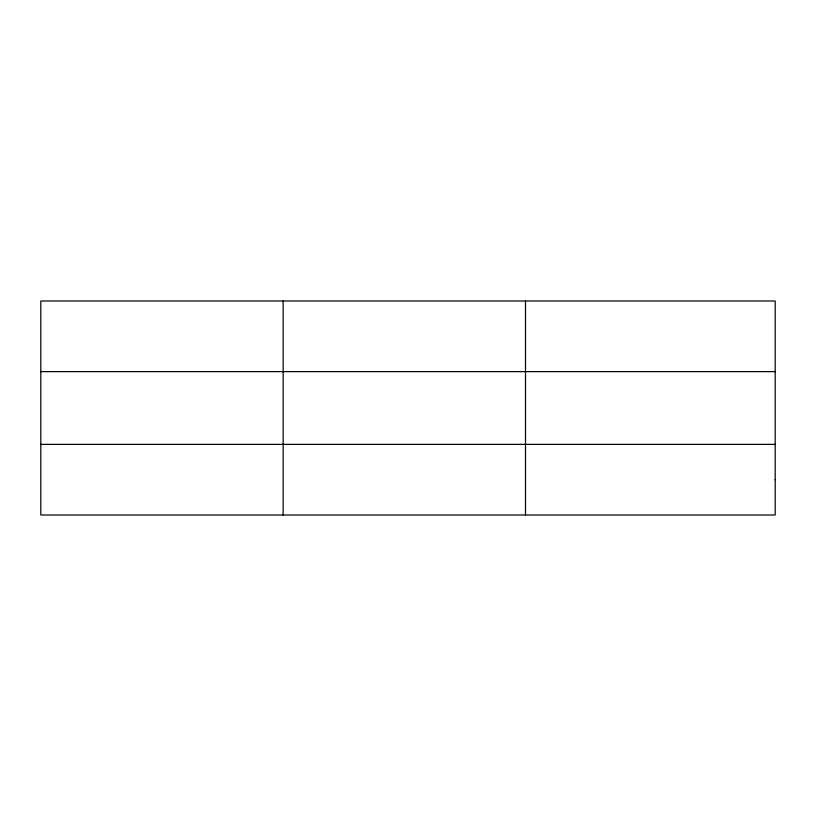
<?xml version="1.0" encoding="UTF-8"?>
<svg xmlns="http://www.w3.org/2000/svg" width="816" height="816" viewBox="0 0 816 816"><rect width="100%" height="100%" fill="white"/><g stroke="black" fill="none" stroke-linecap="round" stroke-linejoin="round"><path stroke-width="1.22" d="M283.152 301.002L283.152 514.998M525.504 301.002L525.504 514.998M40.8 371.627L775.2 371.627M40.8 444.373L775.2 444.373M775.2 479.686L775.2 514.998L40.8 514.998L40.8 301.002L775.2 301.002L775.2 479.686"/></g></svg>
